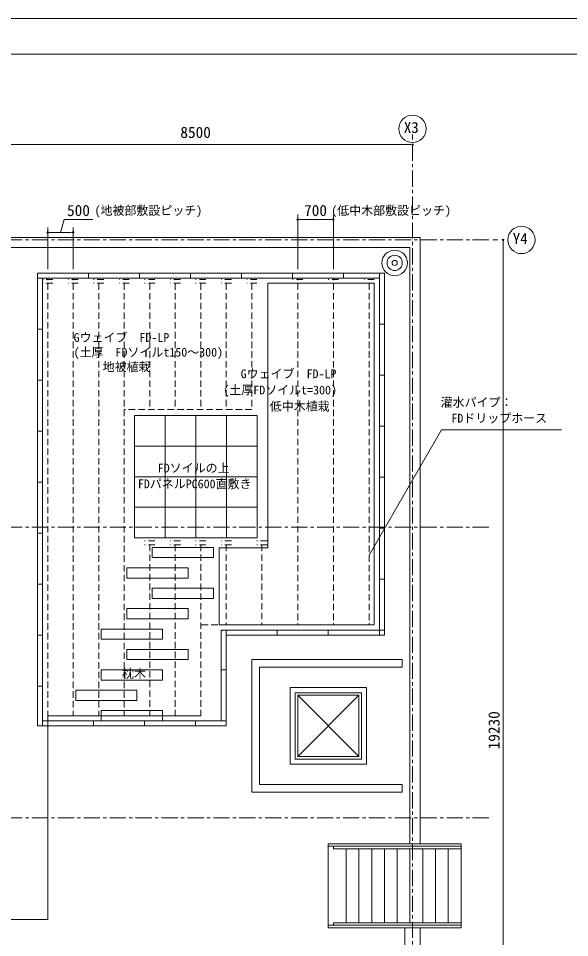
# Model space of a CAD drawing. Units: millimetres, scale not verified. Extents: x -19736 to 19736, y -13918 to 13918.
# Drawn here: x -8305 to 2497, y -4111 to 13918 of the extents above; entities that cross this region are included whole.
import ezdxf
from ezdxf.enums import TextEntityAlignment as Align

# ---------------------------------------------------------------- set-up
doc = ezdxf.new("R2010")
doc.units = ezdxf.units.MM
doc.header["$LTSCALE"] = 10
doc.header["$PDMODE"] = 32
doc.header["$PDSIZE"] = 2
doc.linetypes.add('USER1', pattern=[50.8, 31.75, -6.35, 6.35, -6.35])
doc.linetypes.add('USER2', pattern=[19.05, 12.7, -6.35])
for name, color, linetype, lineweight in [('0-0_0', 7, 'Continuous', 20), ('0-1_WAKU', 7, 'Continuous', 18), ('0-3_sunpo', 7, 'Continuous', 20), ('0-4_kutai', 3, 'Continuous', 18), ('0-5_sin', 1, 'USER1', 18), ('0-6_moji', 7, 'Continuous', 18), ('0-7_wall', 1, 'Continuous', 18), ('0-8_tree', 3, 'Continuous', 18), ('0-9_00kansui01', 4, 'USER2', 18), ('0-A_00kansui02', 6, 'Continuous', 18), ('F-0', 7, 'Continuous', 18)]:
    doc.layers.add(name, color=color, linetype=linetype, lineweight=lineweight)
doc.layers.add('0-2_DEFPOINTS', color=7, linetype='Continuous')
doc.styles.add('ＭＳ ゴシック', font='')
doc.styles.get('ＭＳ ゴシック').set_extended_font_data('MS Gothic')

# ---------------------------------------------------------------- blocks, each defined once
blk = doc.blocks.new('_Dot')
at = {"layer": '0-0_0'}
for p, q in [((-0.5, 0), (-1, 0)), ((0.25, 0), (-0.25, 0))]:
    blk.add_line(p, q, dxfattribs=at)
blk.add_circle((0, 0), 0.25, dxfattribs=at)
blk = doc.blocks.new('D5')
at = {"layer": '0-2_DEFPOINTS'}
for p in [(3262.45, 2191.79), (11762.45, 2191.79)]:
    blk.add_point(p, dxfattribs=at)
at = {"layer": '0-3_sunpo'}
for p, q in [((3262.45, 2391.79), (3262.45, 2291.79)), ((11762.45, 2391.79), (11762.45, 2291.79)), ((11702.45, 2191.79), (3322.45, 2191.79))]:
    blk.add_line(p, q, dxfattribs=at)
at = {"layer": '0-3_sunpo', "xscale": 60, "yscale": 60, "rotation": 180}
blk.add_blockref('_Dot', (3262.45, 2191.79), dxfattribs=at)
at = {"layer": '0-3_sunpo', "xscale": 60, "yscale": 60}
blk.add_blockref('_Dot', (11762.45, 2191.79), dxfattribs=at)
at = {"layer": '0-3_sunpo', "style": 'ＭＳ ゴシック'}
blk.add_text('8500', height=219.9, dxfattribs=at).set_placement((7212.45, 2256.44), align=Align.BOTTOM_LEFT)
blk = doc.blocks.new('D6')
at = {"layer": '0-2_DEFPOINTS'}
blk.add_point((13536.59, 322.08), dxfattribs=at)
at = {"layer": '0-3_sunpo'}
for p, q in [((13336.59, 322.08), (13436.59, 322.08)), ((13536.59, -18847.92), (13536.59, 262.08))]:
    blk.add_line(p, q, dxfattribs=at)
at = {"layer": '0-3_sunpo', "xscale": 60, "yscale": 60, "rotation": 90}
blk.add_blockref('_Dot', (13536.59, 322.08), dxfattribs=at)
at = {"layer": '0-3_sunpo', "style": 'ＭＳ ゴシック'}
blk.add_text('19230', height=219.9, rotation=90, dxfattribs=at).set_placement((13534.59, -9667.92), align=Align.BOTTOM_LEFT)
blk = doc.blocks.new('D9')
at = {"layer": '0-2_DEFPOINTS'}
for p in [(5112.45, 470), (4612.45, -452.92), (5112.45, -452.92)]:
    blk.add_point(p, dxfattribs=at)
at = {"layer": '0-3_sunpo'}
for p, q in [((4612.45, -252.92), (4612.45, 570)), ((5112.45, -252.92), (5112.45, 570)), ((4672.45, 470), (5052.45, 470))]:
    blk.add_line(p, q, dxfattribs=at)
blk.add_lwpolyline([(4862.45, 470), (4938.35, 723), (5495.15, 723)], dxfattribs=at)
at = {"layer": '0-3_sunpo', "xscale": 60, "yscale": 60, "rotation": 180}
blk.add_blockref('_Dot', (4612.45, 470), dxfattribs=at)
at = {"layer": '0-3_sunpo', "xscale": 60, "yscale": 60}
blk.add_blockref('_Dot', (5112.45, 470), dxfattribs=at)
at = {"layer": '0-3_sunpo', "style": 'ＭＳ ゴシック'}
blk.add_text('500', height=219.9, dxfattribs=at).set_placement((4991.75, 725), align=Align.BOTTOM_LEFT)
blk = doc.blocks.new('D10')
at = {"layer": '0-2_DEFPOINTS'}
for p in [(10212.45, 723), (9512.45, -452.92), (10212.45, -452.92)]:
    blk.add_point(p, dxfattribs=at)
at = {"layer": '0-3_sunpo'}
for p, q in [((9512.45, -252.92), (9512.45, 823)), ((9572.45, 723), (10152.45, 723)), ((10212.45, -252.92), (10212.45, 823))]:
    blk.add_line(p, q, dxfattribs=at)
at = {"layer": '0-3_sunpo', "xscale": 60, "yscale": 60, "rotation": 180}
blk.add_blockref('_Dot', (9512.45, 723), dxfattribs=at)
at = {"layer": '0-3_sunpo', "xscale": 60, "yscale": 60}
blk.add_blockref('_Dot', (10212.45, 723), dxfattribs=at)
at = {"layer": '0-3_sunpo', "style": 'ＭＳ ゴシック'}
blk.add_text('700', height=219.9, dxfattribs=at).set_placement((9637.45, 725), align=Align.BOTTOM_LEFT)

msp = doc.modelspace()

# ---------------------------------------------------------------- linework, layer by layer
at = {"layer": '0-1_WAKU'}
msp.add_line((-19736.25, 13217.5), (19736.25, 13217.5), dxfattribs=at)
at = {"layer": '0-4_kutai'}
for p, q in [((-781.34, 1191.53), (-781.34, 1341.53)), ((-1631.34, 641.53), (-2831.34, -558.47)), ((-2831.34, 641.53), (-1631.34, -558.47)), ((-3581.34, -1108.47), (-781.34, -1108.47)), ((-781.34, -1258.47), (-781.34, -1108.47)), ((-2231.34, -2268.47), (368.66, -2268.47)), ((-2231.34, -2318.47), (368.66, -2318.47)), ((-2131.34, -2318.47), (-2131.34, -2368.47)), ((368.66, -2268.47), (368.66, -3918.47)), ((-2131.34, -2368.47), (368.66, -2368.47)), ((-1881.34, -2368.47), (-1881.34, -3818.47)), ((-1631.34, -2368.47), (-1631.34, -3818.47)), ((-1381.34, -2368.47), (-1381.34, -3818.47)), ((-1131.34, -2368.47), (-1131.34, -3818.47)), ((-881.34, -2368.47), (-881.34, -3818.47)), ((-631.34, -2368.47), (-631.34, -3818.47)), ((-381.34, -2368.47), (-381.34, -3818.47)), ((-131.34, -2368.47), (-131.34, -3818.47)), ((118.66, -2368.47), (118.66, -3818.47)), ((-2231.34, -3868.47), (368.66, -3868.47)), ((-2131.34, -3818.47), (368.66, -3818.47)), ((-2131.34, -3818.47), (368.66, -3818.47)), ((-2131.34, -3818.47), (-2131.34, -3868.47))]:
    msp.add_line(p, q, dxfattribs=at)
for points in [[(-431.34, -3918.47), (-431.34, -9808.47), (-16631.34, -9808.47), (-16631.34, 9621.53), (-431.34, 9621.53), (-431.34, -2268.47)], [(-16431.34, 3991.53), (-16431.34, 9421.53), (-631.34, 9421.53), (-631.34, -2268.47)], [(-781.34, 1341.53), (-3731.34, 1341.53), (-3731.34, -1258.47), (-781.34, -1258.47)], [(-781.34, 1191.53), (-3581.34, 1191.53), (-3581.34, -1108.47)], [(-731.34, -3918.47), (-731.34, -9508.47), (-16331.34, -9508.47), (-16331.34, -2218.47), (-16131.34, -2218.47), (-16131.34, -1618.47)], [(-2231.34, -2268.47), (-2231.34, -3918.47), (368.66, -3918.47)]]:
    msp.add_lwpolyline(points, dxfattribs=at)
for points in [[(-2981.34, -708.47), (-1481.34, -708.47), (-1481.34, 791.53), (-2981.34, 791.53)], [(-2881.34, -608.47), (-1581.34, -608.47), (-1581.34, 691.53), (-2881.34, 691.53)], [(-2831.34, -558.47), (-1631.34, -558.47), (-1631.34, 641.53), (-2831.34, 641.53)]]:
    msp.add_lwpolyline(points, close=True, dxfattribs=at)
for radius in [250, 150, 50]:
    msp.add_circle((-931.34, 9121.53), radius, dxfattribs=at)
at = {"layer": '0-5_sin'}
for p, q in [((-581.34, 11441.25), (-581.34, -11108.93)), ((-18199.77, 9571.53), (912.8, 9571.53)), ((-18199.77, 3941.53), (912.8, 3941.53)), ((-18199.77, -1758.47), (912.8, -1758.47))]:
    msp.add_line(p, q, dxfattribs=at)
at = {"layer": '0-6_moji'}
for q in [(-1431.34, 3391.53), (2337.66, 5849.45)]:
    msp.add_line((-12.25, 5849.45), q, dxfattribs=at)
for centre in [(-581.34, 11752.39), (1552.08, 9571.53)]:
    msp.add_circle(centre, 267.61, dxfattribs=at)
at = {"layer": '0-7_wall'}
for p, q in [((-6931.34, 8821.53), (-6931.34, 8921.53)), ((-5931.34, 8821.53), (-5931.34, 8921.53)), ((-4931.34, 8821.53), (-4931.34, 8921.53)), ((-3931.34, 8821.53), (-3931.34, 8921.53)), ((-2931.34, 8821.53), (-2931.34, 8921.53)), ((-2931.34, 8821.53), (-2931.34, 8921.53)), ((-1931.34, 8821.53), (-1931.34, 8921.53)), ((-1931.34, 8821.53), (-1931.34, 8921.53)), ((-1231.34, 8821.53), (-1231.34, 8921.53)), ((-7831.34, 8821.53), (-7931.34, 8821.53)), ((-7831.34, 7821.53), (-7931.34, 7821.53)), ((-1131.34, 7921.53), (-1231.34, 7921.53)), ((-1131.34, 6921.53), (-1231.34, 6921.53)), ((-7831.34, 6821.53), (-7931.34, 6821.53)), ((-7831.34, 5821.53), (-7931.34, 5821.53)), ((-1131.34, 5921.53), (-1231.34, 5921.53)), ((-1131.34, 4921.53), (-1231.34, 4921.53)), ((-7831.34, 4821.53), (-7931.34, 4821.53)), ((-7831.34, 3821.53), (-7931.34, 3821.53)), ((-1131.34, 3921.53), (-1231.34, 3921.53)), ((-1131.34, 2921.53), (-1231.34, 2921.53)), ((-7831.34, 2821.53), (-7931.34, 2821.53)), ((-7831.34, 1821.53), (-7931.34, 1821.53)), ((-4231.34, 1821.53), (-4231.34, 1921.53)), ((-3231.34, 1821.53), (-3231.34, 1921.53)), ((-2231.34, 1821.53), (-2231.34, 1921.53)), ((-1131.34, 1921.53), (-1231.34, 1921.53)), ((-1231.34, 1821.53), (-1231.34, 1921.53)), ((-4231.34, 1141.53), (-4331.34, 1141.53)), ((-7831.34, 821.53), (-7931.34, 821.53)), ((-7831.34, 41.53), (-7831.34, 141.53)), ((-6831.34, 41.53), (-6831.34, 141.53)), ((-5831.34, 41.53), (-5831.34, 141.53)), ((-4831.34, 41.53), (-4831.34, 141.53)), ((-4231.34, 141.53), (-4331.34, 141.53))]:
    msp.add_line(p, q, dxfattribs=at)
for points in [[(-7931.34, 8921.53), (-7931.34, 41.53), (-4231.34, 41.53), (-4231.34, 1821.53), (-1131.34, 1821.53), (-1131.34, 8921.53)], [(-7831.34, 8821.53), (-7831.34, 141.53), (-4331.34, 141.53), (-4331.34, 1921.53), (-1231.34, 1921.53), (-1231.34, 8821.53)], [(-6026.8, 5528.77), (-5426.8, 5528.77), (-5426.8, 6128.77), (-6026.8, 6128.77)], [(-5426.8, 5528.77), (-4826.8, 5528.77), (-4826.8, 6128.77), (-5426.8, 6128.77)], [(-4826.8, 5528.77), (-4226.8, 5528.77), (-4226.8, 6128.77), (-4826.8, 6128.77)], [(-4226.8, 5528.77), (-3626.8, 5528.77), (-3626.8, 6128.77), (-4226.8, 6128.77)], [(-6026.8, 4928.77), (-5426.8, 4928.77), (-5426.8, 5528.77), (-6026.8, 5528.77)], [(-5426.8, 4928.77), (-4826.8, 4928.77), (-4826.8, 5528.77), (-5426.8, 5528.77)], [(-4826.8, 4928.77), (-4226.8, 4928.77), (-4226.8, 5528.77), (-4826.8, 5528.77)], [(-4226.8, 4928.77), (-3626.8, 4928.77), (-3626.8, 5528.77), (-4226.8, 5528.77)], [(-6026.8, 4328.77), (-5426.8, 4328.77), (-5426.8, 4928.77), (-6026.8, 4928.77)], [(-5426.8, 4328.77), (-4826.8, 4328.77), (-4826.8, 4928.77), (-5426.8, 4928.77)], [(-4826.8, 4328.77), (-4226.8, 4328.77), (-4226.8, 4928.77), (-4826.8, 4928.77)], [(-4226.8, 4328.77), (-3626.8, 4328.77), (-3626.8, 4928.77), (-4226.8, 4928.77)], [(-6026.8, 3728.77), (-5426.8, 3728.77), (-5426.8, 4328.77), (-6026.8, 4328.77)], [(-5426.8, 3728.77), (-4826.8, 3728.77), (-4826.8, 4328.77), (-5426.8, 4328.77)], [(-4826.8, 3728.77), (-4226.8, 3728.77), (-4226.8, 4328.77), (-4826.8, 4328.77)], [(-4226.8, 3728.77), (-3626.8, 3728.77), (-3626.8, 4328.77), (-4226.8, 4328.77)], [(-4481.34, 3541.53), (-4481.34, 3341.53), (-5681.34, 3341.53), (-5681.34, 3541.53)], [(-4981.34, 2941.53), (-4981.34, 3141.53), (-6181.34, 3141.53), (-6181.34, 2941.53)], [(-4481.34, 2741.53), (-4481.34, 2541.53), (-5681.34, 2541.53), (-5681.34, 2741.53)], [(-4981.34, 2341.53), (-4981.34, 2141.53), (-6181.34, 2141.53), (-6181.34, 2341.53)], [(-5481.34, 1741.53), (-5481.34, 1941.53), (-6681.34, 1941.53), (-6681.34, 1741.53)], [(-4981.34, 1541.53), (-4981.34, 1341.53), (-6181.34, 1341.53), (-6181.34, 1541.53)], [(-5481.34, 1141.53), (-5481.34, 941.53), (-6681.34, 941.53), (-6681.34, 1141.53)], [(-5981.34, 541.53), (-5981.34, 741.53), (-7181.34, 741.53), (-7181.34, 541.53)], [(-5481.34, 141.53), (-5481.34, 341.53), (-6681.34, 341.53), (-6681.34, 141.53)]]:
    msp.add_lwpolyline(points, close=True, dxfattribs=at)
at = {"layer": '0-8_tree'}
msp.add_lwpolyline([(-4368.03, 2021.53), (-1336.2, 2021.53), (-1336.2, 8721.53), (-3418.73, 8721.53), (-3418.73, 3532.95), (-4368.03, 3532.95)], close=True, dxfattribs=at)
at = {"layer": '0-9_00kansui01'}
for p, q in [((-7631.34, 8796.53), (-7831.34, 8796.53)), ((-7631.34, 8721.53), (-7831.34, 8721.53)), ((-7731.34, 8721.53), (-7731.34, 241.53)), ((-7131.34, 8796.53), (-7331.34, 8796.53)), ((-7131.34, 8721.53), (-7331.34, 8721.53)), ((-7231.34, 8721.53), (-7231.34, 241.53)), ((-6631.34, 8796.53), (-6831.34, 8796.53)), ((-6631.34, 8721.53), (-6831.34, 8721.53)), ((-6731.34, 8721.53), (-6731.34, 241.53)), ((-6131.34, 8796.53), (-6331.34, 8796.53)), ((-6131.34, 8721.53), (-6331.34, 8721.53)), ((-6231.34, 8721.53), (-6231.34, 241.53)), ((-5631.34, 8796.53), (-5831.34, 8796.53)), ((-5631.34, 8721.53), (-5831.34, 8721.53)), ((-5731.34, 8721.53), (-5731.34, 6248.74)), ((-5131.34, 8796.53), (-5331.34, 8796.53)), ((-5131.34, 8721.53), (-5331.34, 8721.53)), ((-5231.34, 8721.53), (-5231.34, 6248.74)), ((-4631.34, 8796.53), (-4831.34, 8796.53)), ((-4631.34, 8721.53), (-4831.34, 8721.53)), ((-4731.34, 8721.53), (-4731.34, 6248.74)), ((-4131.34, 8796.53), (-4331.34, 8796.53)), ((-4131.34, 8721.53), (-4331.34, 8721.53)), ((-4231.34, 8721.53), (-4231.34, 6248.74)), ((-3631.34, 8796.53), (-3831.34, 8796.53)), ((-3631.34, 8721.53), (-3831.34, 8721.53)), ((-3731.34, 8721.53), (-3731.34, 6248.74)), ((-2731.34, 8796.53), (-2931.34, 8796.53)), ((-2731.34, 8721.53), (-2931.34, 8721.53)), ((-2831.34, 8721.53), (-2831.34, 2021.53)), ((-2031.34, 8796.53), (-2231.34, 8796.53)), ((-2031.34, 8721.53), (-2231.34, 8721.53)), ((-2131.34, 8721.53), (-2131.34, 2021.53)), ((-1331.34, 8796.53), (-1531.34, 8796.53)), ((-1331.34, 8721.53), (-1531.34, 8721.53)), ((-1431.34, 8721.53), (-1431.34, 2021.53)), ((-3731.34, 6248.74), (-6231.34, 6248.74)), ((-5631.34, 3668.27), (-5831.34, 3668.27)), ((-5131.34, 3668.27), (-5331.34, 3668.27)), ((-4631.34, 3668.27), (-4831.34, 3668.27)), ((-4131.34, 3668.27), (-4331.34, 3668.27)), ((-3431.34, 3668.27), (-3631.34, 3668.27)), ((-5631.34, 3593.27), (-5831.34, 3593.27)), ((-5731.34, 3593.27), (-5731.34, 241.53)), ((-5131.34, 3593.27), (-5331.34, 3593.27)), ((-5231.34, 3593.27), (-5231.34, 241.53)), ((-4631.34, 3593.27), (-4831.34, 3593.27)), ((-4731.34, 3593.27), (-4731.34, 241.53)), ((-4131.34, 3593.27), (-4331.34, 3593.27)), ((-4231.34, 3593.27), (-4231.34, 2021.53)), ((-3431.34, 3593.27), (-3631.34, 3593.27)), ((-3531.34, 3593.27), (-3531.34, 2021.53)), ((-1731.34, 2021.53), (-4731.34, 2021.53))]:
    msp.add_line(p, q, dxfattribs=at)
at = {"layer": '0-A_00kansui02'}
for p, q in [((-4731.34, 241.53), (-7731.34, 241.53)), ((-7731.34, 241.53), (-7731.34, -3756.47))]:
    msp.add_line(p, q, dxfattribs=at)
msp.add_lwpolyline([(-14981.34, -8118.47), (-14981.34, -3756.47), (-7731.34, -3756.47)], dxfattribs=at)
at = {"layer": 'F-0'}
msp.add_lwpolyline([(19736.25, -11542.5), (19736.25, 13917.5), (-19736.25, 13917.5), (-19736.25, -11542.5)], dxfattribs=at)

# ---------------------------------------------------------------- block references
at = {"layer": '0-3_sunpo'}
for name in ['D5', 'D9', 'D10', 'D6']:
    msp.add_blockref(name, (-12343.79, 9249.45), dxfattribs=at)

# ---------------------------------------------------------------- texts
at = {"layer": '0-1_WAKU', "style": 'ＭＳ ゴシック'}
for s, height, p in [('X3', 215.1, (-751.35, 11606.68)), ('(地被部敷設ピッチ)', 172, (-6813.22, 10011.91)), ('(低中木部敷設ピッチ)', 172, (-2173.22, 10011.91)), ('Y4', 215.1, (1382.07, 9425.83)), ('Gウェイブ\u3000FD-LP', 172, (-7223.22, 7521.4)), ('(土厚\u3000FDソイルt150～300)', 172, (-7223.22, 7231.91)), ('地被植栽', 172, (-6653.78, 6946.14)), ('Gウェイブ\u3000FD-LP', 172, (-3948.15, 6809.67)), ('(土厚FDソイルt=300)', 172, (-4288.15, 6491.23)), ('灌水パイプ：', 172, (-29.98, 6248.8)), ('低中木植栽', 172, (-3378.71, 6170.72)), ('FDドリップホース', 172, (180.02, 5938.8)), ('FDソイルの上', 172, (-5573.89, 4960.81)), ('FDパネルPC600直敷き', 172, (-5963.89, 4650.81)), ('枕木', 172, (-6273.89, 930.81))]:
    msp.add_text(s, height=height, dxfattribs=at).set_placement(p, align=Align.BOTTOM_LEFT)

doc.saveas('drawing.dxf')
